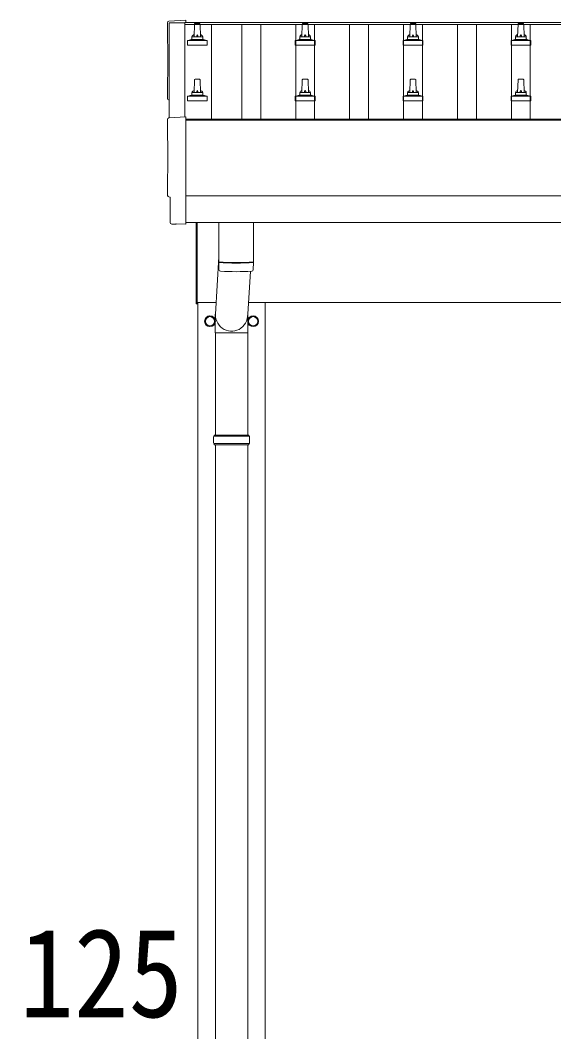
# Model space of a CAD drawing. Units: millimetres at full size, sheet at 1:50; details may follow other scales. Extents: x -14053 to 14053, y -9700 to 9700.
# Drawn here: x -9305 to -8315, y -3211 to -1335 of the extents above; entities that cross this region are included whole.
import ezdxf
from ezdxf.enums import TextEntityAlignment as Align

# ---------------------------------------------------------------- set-up
doc = ezdxf.new("R2010")
doc.units = ezdxf.units.MM
doc.header["$LTSCALE"] = 50
for name, color, linetype, lineweight in [('0-1_Defpoints', 4, 'Continuous', 9), ('0-2_TEXT1', 5, 'Continuous', 5), ('0-3_SHAPE', 7, 'Continuous', 9), ('0-6_PARTS1', 6, 'Continuous', 9)]:
    doc.layers.add(name, color=color, linetype=linetype, lineweight=lineweight)
doc.styles.add('ＭＳ ゴシック', font='')
doc.styles.get('ＭＳ ゴシック').set_extended_font_data('MS Gothic')

msp = doc.modelspace()

# ---------------------------------------------------------------- linework, layer by layer
at = {"layer": '0-1_Defpoints'}
for p, q in [((-9028.38, -1516.26), (-9028.38, -1340.22)), ((-9028.38, -1340.22), (-8999.38, -1340.22)), ((-8999.38, -1339.26), (-2998.88, -1339.26)), ((-8999.38, -1339.26), (-8999.38, -1342.85)), ((-8999.38, -1340.22), (-8999.38, -1514.74)), ((-8999.38, -1342.85), (-2976.38, -1342.85)), ((-8997.38, -1518.87), (-2998.88, -1518.87)), ((-8997.38, -1520.76), (-2976.38, -1520.76)), ((-2998.88, -1660.65), (-8997.38, -1660.65)), ((-9017.01, -1713.5), (-9023.93, -1713.13)), ((-8997.38, -1710.47), (-2998.88, -1710.47)), ((-8997.38, -1712.49), (-8997.38, -1713.5)), ((-8978.38, -1860.87), (-8978.38, -1710.47)), ((-8976.38, -1710.47), (-8976.38, -1860.87)), ((-8976.38, -1860.87), (-8978.38, -1860.87)), ((-8976.38, -1858.37), (-8941.58, -1858.37)), ((-8975.38, -1858.37), (-8975.38, -5358.37)), ((-2998.42, -1858.37), (-8881.47, -1858.37)), ((-8850.38, -5358.37), (-8850.38, -1858.37)), ((-8944.28, -1893.12), (-8944.38, -1893.12)), ((-8944.28, -1893.62), (-8944.38, -1893.62)), ((-8881.48, -1893.12), (-8881.38, -1893.12)), ((-8881.48, -1893.62), (-8881.38, -1893.62))]:
    msp.add_line(p, q, dxfattribs=at)
for points in [[(-9028.95, -1336.86), (-8997.38, -1335.21), (-8997.38, -1339.26)], [(-9028.95, -1516.29), (-8997.38, -1514.64), (-8997.38, -1712.49)], [(-9026.77, -1710.14), (-9026.77, -1663.11), (-9027.37, -1663.11)], [(-9016.27, -1713.22), (-9015.61, -1712.59), (-8997.38, -1713.5)]]:
    msp.add_lwpolyline(points, dxfattribs=at)
for points in [[(-8952.88, -1883.56), (-8961.38, -1888.46), (-8961.38, -1898.28), (-8952.88, -1903.19), (-8944.38, -1898.28), (-8944.38, -1888.46)], [(-8872.88, -1883.56), (-8864.38, -1888.46), (-8864.38, -1898.28), (-8872.88, -1903.19), (-8881.38, -1898.28), (-8881.38, -1888.46)]]:
    msp.add_lwpolyline(points, close=True, dxfattribs=at)
for centre, radius in [((-8952.88, -1893.37), 10), ((-8952.88, -1893.37), 8.5), ((-8872.88, -1893.37), 10), ((-8872.88, -1893.37), 8.5)]:
    msp.add_circle(centre, radius, dxfattribs=at)
for centre, start, end in [((-8952.88, -1893.37), 171.25399, 188.74601), ((-8952.88, -1893.37), 111.25399, 128.74601), ((-8952.88, -1893.37), 51.25399, 68.74601), ((-8952.88, -1893.37), 1.66581, 8.74601), ((-8952.88, -1893.37), 351.25399, 358.33419), ((-8872.88, -1893.37), 171.25399, 178.33419), ((-8872.88, -1893.37), 181.66581, 188.74601), ((-8872.88, -1893.37), 111.25399, 128.74601), ((-8872.88, -1893.37), 51.25399, 68.74601), ((-8872.88, -1893.37), 351.25399, 8.74601), ((-8952.88, -1893.37), 231.25399, 248.74601), ((-8952.88, -1893.37), 291.25399, 308.74601), ((-8872.88, -1893.37), 231.25399, 248.74601), ((-8872.88, -1893.37), 291.25399, 308.74601)]:
    msp.add_arc(centre, 8.6, start, end, dxfattribs=at)
for centre, major_axis, ratio, start_param, end_param in [((-9028.8, -1339.85), (-3, 0), 0.99863, 4.7647489, 6.2979817), ((-13794.66, -1410.28), (4763.38, 0), 0.99863, 6.2686928, 6.2979817), ((-9027.37, -1479.28), (-4.41, 0), 0.99863, 6.2686928, 7.6252171), ((-9028.8, -1519.29), (-3, 0), 0.99863, 4.7647489, 6.2979817), ((-13794.66, -1589.71), (4763.38, 0), 0.99863, 6.2686928, 6.2979817), ((-9027.37, -1658.71), (-4.41, 0), 0.99863, 6.2686928, 7.8539816), ((-9023.77, -1710.13), (-2.18, -2.07), 0.9974, 5.5252311, 7.0411395), ((-9016.96, -1712.5), (-0.727, -0.69), 0.9974, 0.7579542, 1.5707963)]:
    msp.add_ellipse(centre, major_axis=major_axis, ratio=ratio, start_param=start_param, end_param=end_param, dxfattribs=at)
at = {"layer": '0-2_TEXT1'}
for p, q in [((-8982.38, -1365.78), (-8981.65, -1342.25)), ((-8980.65, -1341.28), (-8972.11, -1341.28)), ((-8971.11, -1342.25), (-8970.38, -1365.78)), ((-8782.38, -1365.78), (-8781.65, -1342.25)), ((-8780.65, -1341.28), (-8772.11, -1341.28)), ((-8771.11, -1342.25), (-8770.38, -1365.78)), ((-8582.38, -1365.78), (-8581.65, -1342.25)), ((-8580.65, -1341.28), (-8572.11, -1341.28)), ((-8571.11, -1342.25), (-8570.38, -1365.78)), ((-8382.38, -1365.78), (-8381.65, -1342.25)), ((-8380.65, -1341.28), (-8372.11, -1341.28)), ((-8371.11, -1342.25), (-8370.38, -1365.78)), ((-8986.38, -1369.99), (-8986.38, -1365.78)), ((-8985.38, -1365.78), (-8967.38, -1365.78)), ((-8966.38, -1369.99), (-8966.38, -1365.78)), ((-8786.38, -1369.99), (-8786.38, -1365.78)), ((-8785.38, -1365.78), (-8767.38, -1365.78)), ((-8766.38, -1369.99), (-8766.38, -1365.78)), ((-8586.38, -1369.99), (-8586.38, -1365.78)), ((-8585.38, -1365.78), (-8567.38, -1365.78)), ((-8566.38, -1369.99), (-8566.38, -1365.78)), ((-8386.38, -1369.99), (-8386.38, -1365.78)), ((-8385.38, -1365.78), (-8367.38, -1365.78)), ((-8366.38, -1369.99), (-8366.38, -1365.78)), ((-8994.63, -1381.28), (-8994.63, -1373.56)), ((-8958.13, -1381.28), (-8994.63, -1381.28)), ((-8994.25, -1372.78), (-8958.51, -1372.78)), ((-8993.87, -1372.59), (-8987.14, -1370.96)), ((-8986.76, -1370.78), (-8966, -1370.78)), ((-8958.89, -1372.59), (-8965.62, -1370.96)), ((-8958.13, -1381.28), (-8958.13, -1373.56)), ((-8794.63, -1381.28), (-8794.63, -1373.56)), ((-8758.13, -1381.28), (-8794.63, -1381.28)), ((-8794.25, -1372.78), (-8758.51, -1372.78)), ((-8793.87, -1372.59), (-8787.14, -1370.96)), ((-8786.76, -1370.78), (-8766, -1370.78)), ((-8758.89, -1372.59), (-8765.62, -1370.96)), ((-8758.13, -1381.28), (-8758.13, -1373.56)), ((-8594.63, -1381.28), (-8594.63, -1373.56)), ((-8558.13, -1381.28), (-8594.63, -1381.28)), ((-8594.25, -1372.78), (-8558.51, -1372.78)), ((-8593.87, -1372.59), (-8587.14, -1370.96)), ((-8586.76, -1370.78), (-8566, -1370.78)), ((-8558.89, -1372.59), (-8565.62, -1370.96)), ((-8558.13, -1381.28), (-8558.13, -1373.56)), ((-8394.63, -1381.28), (-8394.63, -1373.56)), ((-8358.13, -1381.28), (-8394.63, -1381.28)), ((-8394.25, -1372.78), (-8358.51, -1372.78)), ((-8393.87, -1372.59), (-8387.14, -1370.96)), ((-8386.76, -1370.78), (-8366, -1370.78)), ((-8358.89, -1372.59), (-8365.62, -1370.96)), ((-8358.13, -1381.28), (-8358.13, -1373.56)), ((-8982.38, -1469.11), (-8981.65, -1445.59)), ((-8980.65, -1444.61), (-8972.11, -1444.61)), ((-8971.11, -1445.59), (-8970.38, -1469.11)), ((-8782.38, -1469.11), (-8781.65, -1445.59)), ((-8780.65, -1444.61), (-8772.11, -1444.61)), ((-8771.11, -1445.59), (-8770.38, -1469.11)), ((-8582.38, -1469.11), (-8581.65, -1445.59)), ((-8580.65, -1444.61), (-8572.11, -1444.61)), ((-8571.11, -1445.59), (-8570.38, -1469.11)), ((-8382.38, -1469.11), (-8381.65, -1445.59)), ((-8380.65, -1444.61), (-8372.11, -1444.61)), ((-8371.11, -1445.59), (-8370.38, -1469.11)), ((-8994.63, -1484.61), (-8994.63, -1476.9)), ((-8994.25, -1476.11), (-8958.51, -1476.11)), ((-8993.87, -1475.92), (-8987.14, -1474.29)), ((-8986.76, -1474.11), (-8966, -1474.11)), ((-8986.38, -1473.32), (-8986.38, -1469.11)), ((-8985.38, -1469.11), (-8967.38, -1469.11)), ((-8966.38, -1473.32), (-8966.38, -1469.11)), ((-8958.89, -1475.92), (-8965.62, -1474.29)), ((-8958.13, -1484.61), (-8958.13, -1476.9)), ((-8794.63, -1484.61), (-8794.63, -1476.9)), ((-8794.25, -1476.11), (-8758.51, -1476.11)), ((-8793.87, -1475.92), (-8787.14, -1474.29)), ((-8786.76, -1474.11), (-8766, -1474.11)), ((-8786.38, -1473.32), (-8786.38, -1469.11)), ((-8785.38, -1469.11), (-8767.38, -1469.11)), ((-8766.38, -1473.32), (-8766.38, -1469.11)), ((-8758.89, -1475.92), (-8765.62, -1474.29)), ((-8758.13, -1484.61), (-8758.13, -1476.9)), ((-8594.63, -1484.61), (-8594.63, -1476.9)), ((-8594.25, -1476.11), (-8558.51, -1476.11)), ((-8593.87, -1475.92), (-8587.14, -1474.29)), ((-8586.76, -1474.11), (-8566, -1474.11)), ((-8586.38, -1473.32), (-8586.38, -1469.11)), ((-8585.38, -1469.11), (-8567.38, -1469.11)), ((-8566.38, -1473.32), (-8566.38, -1469.11)), ((-8558.89, -1475.92), (-8565.62, -1474.29)), ((-8558.13, -1484.61), (-8558.13, -1476.9)), ((-8394.63, -1484.61), (-8394.63, -1476.9)), ((-8394.25, -1476.11), (-8358.51, -1476.11)), ((-8393.87, -1475.92), (-8387.14, -1474.29)), ((-8386.76, -1474.11), (-8366, -1474.11)), ((-8386.38, -1473.32), (-8386.38, -1469.11)), ((-8385.38, -1469.11), (-8367.38, -1469.11)), ((-8366.38, -1473.32), (-8366.38, -1469.11)), ((-8358.89, -1475.92), (-8365.62, -1474.29)), ((-8358.13, -1484.61), (-8358.13, -1476.9)), ((-8958.13, -1484.61), (-8994.63, -1484.61)), ((-8758.13, -1484.61), (-8794.63, -1484.61)), ((-8558.13, -1484.61), (-8594.63, -1484.61)), ((-8358.13, -1484.61), (-8394.63, -1484.61))]:
    msp.add_line(p, q, dxfattribs=at)
at = {"layer": '0-2_TEXT1', "color": 4, "lineweight": 9}
for p, q in [((-8949.88, -1342.85), (-8949.88, -1518.87)), ((-8893.88, -1518.87), (-8893.88, -1342.85)), ((-8858.88, -1518.87), (-8858.88, -1342.85)), ((-8793.88, -1518.87), (-8793.88, -1342.85)), ((-8758.88, -1518.87), (-8758.88, -1342.85)), ((-8693.88, -1518.87), (-8693.88, -1342.85)), ((-8658.88, -1518.87), (-8658.88, -1342.85)), ((-8593.88, -1518.87), (-8593.88, -1342.85)), ((-8558.88, -1518.87), (-8558.88, -1342.85)), ((-8493.88, -1518.87), (-8493.88, -1342.85)), ((-8458.88, -1518.87), (-8458.88, -1342.85)), ((-8393.88, -1518.87), (-8393.88, -1342.85)), ((-8358.88, -1518.87), (-8358.88, -1342.85))]:
    msp.add_line(p, q, dxfattribs=at)
at = {"layer": '0-2_TEXT1'}
for centre, radius, start, end in [((-8980.65, -1342.28), 1, 90, 178.60509), ((-8972.11, -1342.28), 1, 1.39491, 90), ((-8780.65, -1342.28), 1, 90, 178.60509), ((-8772.11, -1342.28), 1, 1.39491, 90), ((-8580.65, -1342.28), 1, 90, 178.60509), ((-8572.11, -1342.28), 1, 1.39491, 90), ((-8380.65, -1342.28), 1, 90, 178.60509), ((-8372.11, -1342.28), 1, 1.39491, 90), ((-8982.3, -1366.41), 4.13, 90, 171.17633), ((-8985.38, -1366.78), 1, 90, 180), ((-8973.05, -1365.78), 4.83, 133.60282, 180), ((-8979.71, -1365.78), 4.83, 0, 46.39718), ((-8970.47, -1366.41), 4.13, 8.82367, 90), ((-8967.38, -1366.78), 1, 0, 90), ((-8782.3, -1366.41), 4.13, 90, 171.17633), ((-8785.38, -1366.78), 1, 90, 180), ((-8773.05, -1365.78), 4.83, 133.60282, 180), ((-8779.71, -1365.78), 4.83, 0, 46.39718), ((-8770.47, -1366.41), 4.13, 8.82367, 90), ((-8767.38, -1366.78), 1, 0, 90), ((-8582.3, -1366.41), 4.13, 90, 171.17633), ((-8585.38, -1366.78), 1, 90, 180), ((-8573.05, -1365.78), 4.83, 133.60282, 180), ((-8579.71, -1365.78), 4.83, 0, 46.39718), ((-8570.47, -1366.41), 4.13, 8.82367, 90), ((-8567.38, -1366.78), 1, 0, 90), ((-8382.3, -1366.41), 4.13, 90, 171.17633), ((-8385.38, -1366.78), 1, 90, 180), ((-8373.05, -1365.78), 4.83, 133.60282, 180), ((-8379.71, -1365.78), 4.83, 0, 46.39718), ((-8370.47, -1366.41), 4.13, 8.82367, 90), ((-8367.38, -1366.78), 1, 0, 90), ((-8993.63, -1373.56), 1, 103.62699, 180), ((-8987.38, -1369.99), 1, 283.62699, 0), ((-8965.38, -1369.99), 1, 180, 256.37301), ((-8959.13, -1373.56), 1, 0, 76.37301), ((-8793.63, -1373.56), 1, 103.62699, 180), ((-8787.38, -1369.99), 1, 283.62699, 0), ((-8765.38, -1369.99), 1, 180, 256.37301), ((-8759.13, -1373.56), 1, 0, 76.37301), ((-8593.63, -1373.56), 1, 103.62699, 180), ((-8587.38, -1369.99), 1, 283.62699, 0), ((-8565.38, -1369.99), 1, 180, 256.37301), ((-8559.13, -1373.56), 1, 0, 76.37301), ((-8393.63, -1373.56), 1, 103.62699, 180), ((-8387.38, -1369.99), 1, 283.62699, 0), ((-8365.38, -1369.99), 1, 180, 256.37301), ((-8359.13, -1373.56), 1, 0, 76.37301), ((-8980.65, -1445.61), 1, 90, 178.60509), ((-8972.11, -1445.61), 1, 1.39491, 90), ((-8780.65, -1445.61), 1, 90, 178.60509), ((-8772.11, -1445.61), 1, 1.39491, 90), ((-8580.65, -1445.61), 1, 90, 178.60509), ((-8572.11, -1445.61), 1, 1.39491, 90), ((-8380.65, -1445.61), 1, 90, 178.60509), ((-8372.11, -1445.61), 1, 1.39491, 90), ((-8993.63, -1476.9), 1, 103.62699, 180), ((-8987.38, -1473.32), 1, 283.62699, 0), ((-8982.3, -1469.74), 4.13, 90, 171.17633), ((-8985.38, -1470.11), 1, 90, 180), ((-8973.05, -1469.11), 4.83, 133.60282, 180), ((-8979.71, -1469.11), 4.83, 0, 46.39718), ((-8970.47, -1469.74), 4.13, 8.82367, 90), ((-8967.38, -1470.11), 1, 0, 90), ((-8965.38, -1473.32), 1, 180, 256.37301), ((-8959.13, -1476.9), 1, 0, 76.37301), ((-8793.63, -1476.9), 1, 103.62699, 180), ((-8787.38, -1473.32), 1, 283.62699, 0), ((-8782.3, -1469.74), 4.13, 90, 171.17633), ((-8785.38, -1470.11), 1, 90, 180), ((-8773.05, -1469.11), 4.83, 133.60282, 180), ((-8779.71, -1469.11), 4.83, 0, 46.39718), ((-8770.47, -1469.74), 4.13, 8.82367, 90), ((-8767.38, -1470.11), 1, 0, 90), ((-8765.38, -1473.32), 1, 180, 256.37301), ((-8759.13, -1476.9), 1, 0, 76.37301), ((-8593.63, -1476.9), 1, 103.62699, 180), ((-8587.38, -1473.32), 1, 283.62699, 0), ((-8582.3, -1469.74), 4.13, 90, 171.17633), ((-8585.38, -1470.11), 1, 90, 180), ((-8573.05, -1469.11), 4.83, 133.60282, 180), ((-8579.71, -1469.11), 4.83, 0, 46.39718), ((-8570.47, -1469.74), 4.13, 8.82367, 90), ((-8567.38, -1470.11), 1, 0, 90), ((-8565.38, -1473.32), 1, 180, 256.37301), ((-8559.13, -1476.9), 1, 0, 76.37301), ((-8393.63, -1476.9), 1, 103.62699, 180), ((-8387.38, -1473.32), 1, 283.62699, 0), ((-8382.3, -1469.74), 4.13, 90, 171.17633), ((-8385.38, -1470.11), 1, 90, 180), ((-8373.05, -1469.11), 4.83, 133.60282, 180), ((-8379.71, -1469.11), 4.83, 0, 46.39718), ((-8370.47, -1469.74), 4.13, 8.82367, 90), ((-8367.38, -1470.11), 1, 0, 90), ((-8365.38, -1473.32), 1, 180, 256.37301), ((-8359.13, -1476.9), 1, 0, 76.37301)]:
    msp.add_arc(centre, radius, start, end, dxfattribs=at)
at = {"layer": '0-3_SHAPE'}
for p, q in [((-8936.38, -1710.47), (-8936.38, -1783.52)), ((-8872.38, -1710.47), (-8872.38, -1783.52)), ((-8936.38, -1773.95), (-8942.94, -1880.41)), ((-8936.18, -1797.5), (-8936.41, -1784.52)), ((-8931.91, -1783.8), (-8931.89, -1784.8)), ((-8876.86, -1783.8), (-8876.87, -1784.8)), ((-8872.35, -1784.52), (-8872.58, -1797.5)), ((-8877.92, -1800.8), (-8882.82, -1880.41)), ((-8943.03, -1915.08), (-8943.03, -1880.41)), ((-8882.73, -1915.08), (-8882.73, -1880.41)), ((-8943.03, -1915.08), (-8912.88, -1915.08)), ((-8942.88, -1915.08), (-8942.88, -2104.37)), ((-8882.73, -1915.08), (-8912.88, -1915.08)), ((-8882.88, -1915.08), (-8882.88, -2104.37)), ((-8879.88, -2106.37), (-8945.88, -2106.37)), ((-8880.88, -2104.37), (-8944.88, -2104.37)), ((-8944.88, -2104.37), (-8944.88, -2106.37)), ((-8880.88, -2104.37), (-8880.88, -2106.37)), ((-8879.88, -2120.37), (-8945.88, -2120.37)), ((-8944.88, -2122.37), (-8944.88, -2120.37)), ((-8880.88, -2122.37), (-8944.88, -2122.37)), ((-8942.88, -2122.37), (-8942.88, -3376.87)), ((-8882.88, -2122.37), (-8882.88, -3376.87)), ((-8880.88, -2122.37), (-8880.88, -2120.37))]:
    msp.add_line(p, q, dxfattribs=at)
for centre, radius, start, end in [((-8904.38, -1303.79), 480.8, 266.18381, 273.81619), ((-8904.38, -1304.79), 480.8, 266.18381, 273.81619), ((-8932.76, -1797.27), 3.43, 183.91307, 262.91645), ((-8876, -1797.27), 3.43, 277.00994, 356.09787), ((-8904.39, -1281.81), 519.67, 266.82357, 273.17802), ((-8897.13, -2113.37), 49.25, 171.82876, 180.00002), ((-8897.13, -2113.37), 49.25, 180.00002, 188.17127), ((-8928.63, -2113.37), 49.25, 359.99998, 8.17124), ((-8928.63, -2113.37), 49.25, 351.82873, 359.99998)]:
    msp.add_arc(centre, radius, start, end, dxfattribs=at)
msp.add_ellipse((-8912.88, -1880.41), major_axis=(0, -31.56), ratio=0.952301, start_param=4.5832251, end_param=7.8539816, dxfattribs=at)

# ---------------------------------------------------------------- texts
at = {"layer": '0-6_PARTS1', "color": 7, "style": 'ＭＳ ゴシック', "width": 0.9}
msp.add_text('□125', height=165, dxfattribs=at).set_placement((-9508.56, -3233.37), align=Align.BOTTOM_LEFT)

doc.saveas('drawing.dxf')
